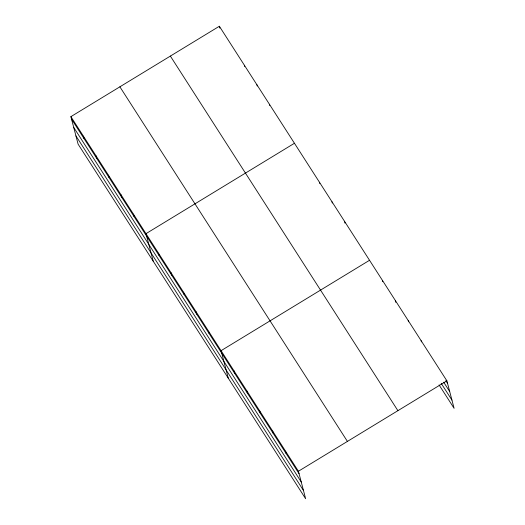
<?xml version="1.0" encoding="UTF-8"?>
<svg xmlns="http://www.w3.org/2000/svg" width="525" height="525" viewBox="0 0 525 525"><rect width="100%" height="100%" fill="white"/><g stroke="black" fill="none" stroke-linecap="round" stroke-linejoin="round"><path stroke-width="0.79" d="M70.888 116.648L298.423 471.24L305.642 498.75L78.107 144.158L70.888 116.648L219.358 26.25L446.893 380.842L454.112 408.352L439.064 384.91M294.446 143.266L145.976 233.664L153.195 261.174M369.528 260.282L221.064 350.68L228.283 378.19M298.423 471.24L446.893 380.842M445.823 380.645L447.543 383.322M443.691 382.207L449.708 391.584M441.197 383.348L451.94 400.096M170.363 56.083L397.898 410.675M119.884 86.815L347.419 441.407M71.544 119.129L299.073 473.721M73.71 127.391L301.245 481.983M75.941 135.896L303.476 490.488M421.102 340.653L421.431 341.893M408.214 320.558L408.535 321.805M395.318 300.471L395.804 302.328M382.423 280.376L382.751 281.617M344.505 221.274L344.991 223.138M331.99 201.771L332.312 203.018M319.476 182.273L319.797 183.514M269.417 104.258L269.738 105.499M256.902 84.755L257.23 86.002M244.387 65.257L244.716 66.498M219.358 26.25L219.85 28.114M285.528 451.146L286.184 453.626M272.639 431.051L273.289 433.532M259.744 410.957L260.393 413.444M246.848 390.863L247.498 393.35M233.953 370.768L234.609 373.255M208.55 331.177L209.199 333.657M196.035 311.673L196.685 314.153M183.52 292.169L184.17 294.656M171.006 272.665L171.655 275.152M158.491 253.162L159.141 255.649M133.462 214.161L134.111 216.641M120.947 194.657L121.597 197.137M108.432 175.153L109.088 177.64M95.918 155.649L96.574 158.137M83.403 136.152L84.059 138.633"/></g></svg>
